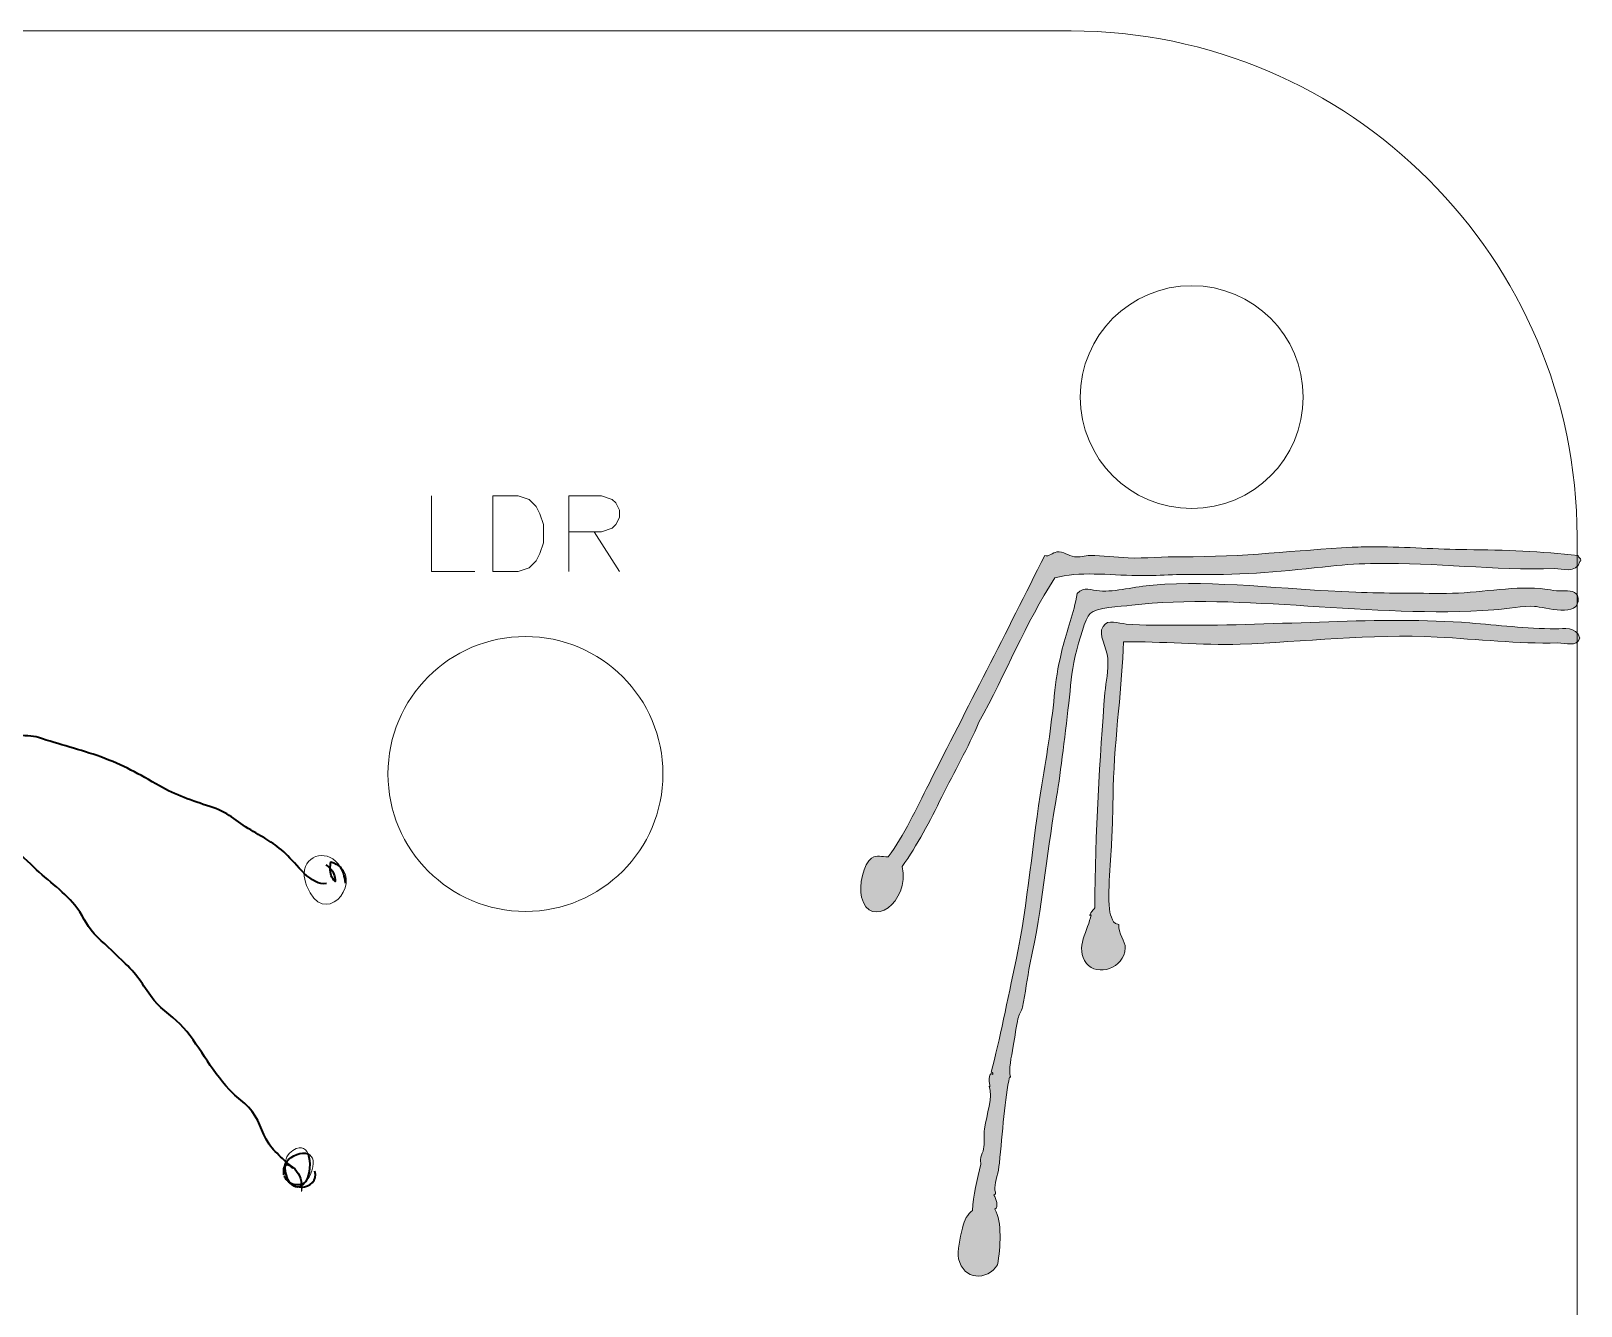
# Model space of a CAD drawing. Header units: inches. Extents: x 7 to 387, y -180 to -7.
# Drawn here: x 211.83 to 253.54, y -41.76 to -7.43 of the extents above; entities that cross this region are included whole.
import ezdxf

# ---------------------------------------------------------------- set-up
doc = ezdxf.new("R2010")
doc.units = ezdxf.units.IN
doc.header["$MEASUREMENT"] = 0
doc.layers.add('Layer 1', color=7, linetype='Continuous')

# ---------------------------------------------------------------- blocks, each defined once
blk = doc.blocks.new('block 43')
at = {"layer": 'Layer 1', "color": 7, "lineweight": 35, "true_color": 0xffffff}
for points, knots in [([(206.653, -7.434), (206.565, -8.503), (206.381, -9.568), (206.205, -10.612), (206.067, -11.417), (205.898, -12.214), (205.757, -13.018), (205.641, -13.681), (205.676, -14.38), (205.683, -15.054), (205.686, -15.809), (205.796, -16.567), (205.792, -17.315), (205.789, -18.232), (205.528, -19.107), (205.694, -20.014), (205.972, -21.496), (205.669, -23.012), (205.799, -24.505), (205.852, -25.126), (205.962, -25.761), (206.057, -26.381), (206.106, -26.688), (206.135, -27.034), (206.12, -27.348), (206.089, -27.941), (205.859, -28.061), (205.432, -28.375), (204.946, -28.742), (204.533, -29.253), (204.117, -29.698), (203.7, -30.142), (203.266, -30.333), (202.769, -30.632), (202.123, -31.024), (201.545, -31.451), (200.91, -31.85), (200.705, -31.977), (200.342, -32.082), (200.19, -32.252), (200.187, -32.255), (200.187, -32.255), (200.183, -32.259), (200.155, -32.294), (200.134, -32.333), (200.116, -32.379), (200.021, -32.58), (200.053, -32.848), (200.328, -32.83), (200.37, -32.756), (200.395, -32.689), (200.405, -32.629), (200.335, -32.516), (200.233, -32.421), (200.116, -32.379), (200.088, -32.368), (200.056, -32.361), (200.024, -32.358), (200.12, -32.7), (200.035, -33.102), (199.703, -33.074), (199.305, -33.042), (199.626, -32.439), (199.897, -32.365), (199.94, -32.354), (199.982, -32.35), (200.024, -32.358), (200.014, -32.312), (199.996, -32.266), (199.975, -32.223), (199.852, -31.938), (199.587, -31.751), (199.238, -32.008)], [0, 0, 0, 0, 1, 1, 1, 2, 2, 2, 3, 3, 3, 4, 4, 4, 5, 5, 5, 6, 6, 6, 7, 7, 7, 8, 8, 8, 9, 9, 9, 10, 10, 10, 11, 11, 11, 12, 12, 12, 13, 13, 13, 14, 14, 14, 15, 15, 15, 16, 16, 16, 17, 17, 17, 18, 18, 18, 19, 19, 19, 20, 20, 20, 21, 21, 21, 22, 22, 22, 23, 23, 23, 24, 24, 24, 24]), ([(204.6, -37.117), (204.663, -37.106), (204.723, -37.109), (204.78, -37.124), (204.787, -37.124), (204.794, -37.124), (204.801, -37.127), (204.847, -37.138), (204.886, -37.159), (204.924, -37.184), (204.932, -37.187), (204.935, -37.191), (204.939, -37.194), (205.129, -37.328), (205.238, -37.6), (205.313, -37.829), (205.274, -37.854), (205.228, -37.879), (205.182, -37.896), (205.041, -37.953), (204.879, -37.977), (204.73, -37.953), (204.279, -37.875), (203.954, -37.226), (204.349, -36.88), (204.84, -36.446), (205.097, -36.965), (205.461, -37.176), (205.542, -36.238), (206.085, -35.536), (206.35, -34.64), (206.565, -33.913), (206.812, -33.222), (207.048, -32.509), (207.175, -32.128), (207.189, -31.701), (207.327, -31.324), (207.433, -31.038), (207.623, -30.795), (207.736, -30.502), (207.849, -30.213), (207.902, -29.906), (208.025, -29.62), (208.198, -29.228), (208.435, -29.02), (208.364, -28.572), (208.279, -28.015), (207.951, -27.422), (207.715, -26.928), (207.475, -26.424), (207.44, -25.775), (207.376, -25.21), (207.274, -24.349), (207.066, -23.655), (207.182, -22.762), (207.285, -22.018), (207.055, -21.298), (207.129, -20.529), (207.214, -19.661), (207.179, -18.804), (207.281, -17.932), (207.366, -17.237), (207.179, -16.532), (207.323, -15.844), (207.5, -14.994), (207.426, -14.193), (207.408, -13.346), (207.39, -12.507), (207.771, -11.674), (208.025, -10.895), (208.276, -10.125), (208.163, -9.402), (208.05, -8.623), (207.994, -8.235), (207.976, -7.832), (207.972, -7.434)], [0, 0, 0, 0, 1, 1, 1, 2, 2, 2, 3, 3, 3, 4, 4, 4, 5, 5, 5, 6, 6, 6, 7, 7, 7, 8, 8, 8, 9, 9, 9, 10, 10, 10, 11, 11, 11, 12, 12, 12, 13, 13, 13, 14, 14, 14, 15, 15, 15, 16, 16, 16, 17, 17, 17, 18, 18, 18, 19, 19, 19, 20, 20, 20, 21, 21, 21, 22, 22, 22, 23, 23, 23, 24, 24, 24, 25, 25, 25, 25]), ([(218.884, -38.055), (218.884, -38.055), (218.88, -38.051), (218.877, -38.048), (218.87, -38.041), (218.859, -38.034), (218.845, -38.02), (218.835, -38.009), (218.82, -37.995), (218.803, -37.977), (218.803, -37.977), (218.803, -37.977), (218.799, -37.974), (218.767, -37.946), (218.732, -37.914), (218.7, -37.882), (218.693, -37.879), (218.686, -37.871), (218.683, -37.864), (218.637, -37.826), (218.602, -37.79), (218.595, -37.783), (218.468, -37.66), (218.334, -37.55), (218.238, -37.399), (218.016, -37.046), (217.981, -36.718), (217.688, -36.407), (217.557, -36.273), (217.399, -36.16), (217.268, -36.033), (216.728, -35.518), (216.414, -34.823), (215.938, -34.266), (215.709, -33.998), (215.36, -33.811), (215.144, -33.529), (214.873, -33.18), (214.714, -32.858), (214.375, -32.545), (214.125, -32.308), (213.882, -32.068), (213.628, -31.835), (213.338, -31.564), (213.285, -31.338), (213.067, -31.042), (212.777, -30.643), (212.273, -30.297), (211.913, -29.952), (211.43, -29.497), (210.953, -29.031), (210.47, -28.579), (209.937, -28.082), (209.613, -27.503), (209.585, -26.77), (209.556, -25.937), (209.366, -25.129), (209.25, -24.307), (209.175, -23.782), (209.013, -23.305), (208.988, -22.773), (208.96, -22.173), (208.907, -21.626), (208.837, -21.033), (208.731, -20.183), (208.784, -19.287), (208.763, -18.433), (208.724, -16.913), (208.717, -15.484), (208.96, -13.988), (209.087, -13.209), (209.204, -12.44), (209.348, -11.66), (209.465, -11.032), (209.602, -10.439), (209.535, -9.794), (209.454, -9.014), (209.486, -8.224), (209.528, -7.434)], [0, 0, 0, 0, 1, 1, 1, 2, 2, 2, 3, 3, 3, 4, 4, 4, 5, 5, 5, 6, 6, 6, 7, 7, 7, 8, 8, 8, 9, 9, 9, 10, 10, 10, 11, 11, 11, 12, 12, 12, 13, 13, 13, 14, 14, 14, 15, 15, 15, 16, 16, 16, 17, 17, 17, 18, 18, 18, 19, 19, 19, 20, 20, 20, 21, 21, 21, 22, 22, 22, 23, 23, 23, 24, 24, 24, 25, 25, 25, 26, 26, 26, 26]), ([(219.783, -30.386), (219.586, -30.424), (219.378, -30.287), (219.184, -30.11), (219.184, -30.11), (219.184, -30.107), (219.184, -30.107), (218.997, -29.93), (218.824, -29.715), (218.693, -29.592), (218.358, -29.271), (218.118, -29.172), (217.744, -28.943), (217.356, -28.706), (217.116, -28.456), (216.64, -28.308), (216.182, -28.163), (215.709, -28.001), (215.289, -27.757), (214.749, -27.443), (214.301, -27.193), (213.712, -26.978), (213.155, -26.777), (212.59, -26.643), (212.033, -26.452), (211.719, -26.346), (211.08, -26.484), (210.872, -26.237), (210.675, -26), (210.812, -25.478), (210.774, -25.2), (210.671, -24.476), (210.523, -23.849), (210.502, -23.108), (210.467, -22.007), (210.248, -20.956), (210.276, -19.852), (210.308, -18.61), (210.315, -17.372), (210.34, -16.13), (210.361, -14.874), (210.527, -13.622), (210.587, -12.369), (210.65, -10.93), (210.52, -9.494), (210.597, -8.051), (210.608, -7.847), (210.618, -7.638), (210.625, -7.434)], [0, 0, 0, 0, 1, 1, 1, 2, 2, 2, 3, 3, 3, 4, 4, 4, 5, 5, 5, 6, 6, 6, 7, 7, 7, 8, 8, 8, 9, 9, 9, 10, 10, 10, 11, 11, 11, 12, 12, 12, 13, 13, 13, 14, 14, 14, 15, 15, 15, 16, 16, 16, 16]), ([(219.769, -29.885), (219.812, -29.913), (219.851, -29.945), (219.882, -29.98), (219.974, -30.072), (220.02, -30.181), (220.013, -30.326), (219.914, -30.237), (219.882, -30.11), (219.882, -29.98), (219.882, -29.92), (219.889, -29.86), (219.903, -29.803), (220.006, -29.835), (220.087, -29.881), (220.15, -29.934), (220.221, -30.047), (220.267, -30.191), (220.281, -30.371)], [0, 0, 0, 0, 1, 1, 1, 2, 2, 2, 3, 3, 3, 4, 4, 4, 5, 5, 5, 6, 6, 6, 6]), ([(204.752, -37.176), (204.706, -37.289), (204.752, -37.448), (204.836, -37.589), (204.9, -37.565), (204.97, -37.543), (205.044, -37.533), (205.055, -37.392), (205.02, -37.279), (204.939, -37.194), (204.935, -37.191), (204.932, -37.187), (204.924, -37.184), (204.896, -37.152), (204.865, -37.127), (204.826, -37.106)], [0, 0, 0, 0, 1, 1, 1, 2, 2, 2, 3, 3, 3, 4, 4, 4, 5, 5, 5, 5]), ([(204.752, -37.173), (204.766, -37.155), (204.783, -37.141), (204.801, -37.127), (204.808, -37.12), (204.815, -37.113), (204.826, -37.106)], [0, 0, 0, 0, 1, 1, 1, 2, 2, 2, 2]), ([(218.637, -38.224), (218.623, -38.154), (218.63, -38.073), (218.672, -37.991), (218.683, -37.974), (218.693, -37.953), (218.708, -37.935), (218.739, -37.946), (218.771, -37.96), (218.799, -37.974), (218.803, -37.977), (218.803, -37.977), (218.803, -37.977), (218.993, -38.08), (219.089, -38.267), (219.11, -38.478), (219.113, -38.492), (219.113, -38.51), (219.113, -38.524)], [0, 0, 0, 0, 1, 1, 1, 2, 2, 2, 3, 3, 3, 4, 4, 4, 5, 5, 5, 6, 6, 6, 6]), ([(218.866, -38.506), (218.842, -38.492), (218.82, -38.471), (218.799, -38.443), (218.799, -38.443), (218.799, -38.443), (218.796, -38.439), (218.718, -38.334), (218.672, -38.157), (218.672, -37.991), (218.672, -37.967), (218.672, -37.942), (218.676, -37.917)], [0, 0, 0, 0, 1, 1, 1, 2, 2, 2, 3, 3, 3, 4, 4, 4, 4]), ([(218.676, -37.917), (218.683, -37.907), (218.693, -37.893), (218.7, -37.882), (218.842, -37.699), (219.12, -37.593), (219.286, -37.663)], [0, 0, 0, 0, 1, 1, 1, 2, 2, 2, 2]), ([(218.722, -38.379), (218.708, -38.358), (218.69, -38.341), (218.679, -38.319), (218.665, -38.302), (218.658, -38.281), (218.651, -38.263)], [0, 0, 0, 0, 1, 1, 1, 2, 2, 2, 2]), ([(219.106, -38.51), (219.106, -38.517), (219.106, -38.521), (219.106, -38.528), (219.11, -38.542), (219.11, -38.556), (219.11, -38.566), (219.113, -38.57), (219.113, -38.566), (219.113, -38.566), (219.335, -38.549), (219.547, -38.369), (219.473, -38.129)], [0, 0, 0, 0, 1, 1, 1, 2, 2, 2, 3, 3, 3, 4, 4, 4, 4]), ([(219.219, -38.411), (219.184, -38.443), (219.148, -38.464), (219.11, -38.478), (219.004, -38.517), (218.891, -38.499), (218.799, -38.443), (218.799, -38.443), (218.799, -38.443), (218.796, -38.439), (218.778, -38.429), (218.757, -38.415), (218.743, -38.401)], [0, 0, 0, 0, 1, 1, 1, 2, 2, 2, 3, 3, 3, 4, 4, 4, 4]), ([(219.113, -38.524), (219.11, -38.524), (219.11, -38.528), (219.106, -38.528), (219.046, -38.566), (218.972, -38.57), (218.887, -38.521)], [0, 0, 0, 0, 1, 1, 1, 2, 2, 2, 2])]:
    blk.add_open_spline(points, degree=3, knots=knots, dxfattribs=at)
blk.add_open_spline([(219.286, -37.663), (219.367, -37.871), (219.335, -38.217), (219.219, -38.411)], degree=3, dxfattribs=at)
blk = doc.blocks.new('block 47')
at = {"layer": 'Layer 1', "true_color": 0xffffff}
h = blk.add_hatch(color=7, dxfattribs=at)
h.dxf.hatch_style = 2
edge = h.paths.add_edge_path()
edge.add_spline(control_points=[(235.274, -29.923), (235.488, -30.901), (234.411, -31.64), (234.179, -30.751), (234.101, -30.456), (234.238, -29.844), (234.452, -29.701), (234.608, -29.597), (234.713, -29.671), (234.901, -29.669), (235.332, -29.079), (235.652, -28.381), (235.998, -27.696), (237.015, -25.679), (238.09, -23.603), (239.111, -21.554), (239.228, -21.598), (239.321, -21.473), (239.435, -21.459), (239.625, -21.435), (239.74, -21.562), (239.91, -21.586), (240.047, -21.606), (240.194, -21.557), (240.332, -21.554), (240.671, -21.546), (241.015, -21.605), (241.354, -21.618), (241.827, -21.635), (242.308, -21.581), (242.8, -21.586), (244.449, -21.605), (245.875, -21.407), (247.383, -21.332), (247.599, -21.321), (247.813, -21.317), (248.027, -21.317), (248.849, -21.32), (249.659, -21.39), (250.473, -21.395), (251.481, -21.402), (252.49, -21.443), (253.464, -21.554), (253.47, -21.619), (253.532, -21.617), (253.539, -21.682), (253.543, -21.708), (253.529, -21.712), (253.514, -21.713), (253.418, -22.057), (253.027, -21.898), (252.841, -21.904), (251.175, -21.959), (249.636, -21.741), (248.027, -21.768), (247.627, -21.774), (247.223, -21.796), (246.81, -21.841), (245.627, -21.969), (244.425, -22.095), (243.273, -22.063), (242.758, -22.049), (242.116, -22.105), (241.604, -22.095), (240.815, -22.082), (240.042, -21.973), (239.386, -22.159), (238.592, -23.373), (238.066, -24.735), (237.342, -26.041), (237.046, -26.739), (236.677, -27.378), (236.345, -28.046), (236.02, -28.702), (235.679, -29.359), (235.274, -29.923)], knot_values=[0, 0, 0, 0, 1, 1, 1, 2, 2, 2, 3, 3, 3, 4, 4, 4, 5, 5, 5, 6, 6, 6, 7, 7, 7, 8, 8, 8, 9, 9, 9, 10, 10, 10, 11, 11, 11, 12, 12, 12, 13, 13, 13, 14, 14, 14, 15, 15, 15, 16, 16, 16, 17, 17, 17, 18, 18, 18, 19, 19, 19, 20, 20, 20, 21, 21, 21, 22, 22, 22, 23, 23, 23, 24, 24, 24, 25, 25, 25, 25], degree=3, periodic=1)
h = blk.add_hatch(color=7, dxfattribs=at)
h.dxf.hatch_style = 2
edge = h.paths.add_edge_path()
edge.add_spline(control_points=[(237.84, -40.647), (237.569, -41.094), (236.917, -41.056), (236.794, -40.488), (236.746, -40.268), (236.837, -39.938), (236.894, -39.661), (236.943, -39.43), (237.04, -39.288), (237.168, -39.184), (237.177, -38.79), (237.31, -38.34), (237.392, -37.942), (237.405, -37.883), (237.36, -37.872), (237.392, -37.752), (237.413, -37.676), (237.45, -37.616), (237.467, -37.529), (237.498, -37.374), (237.465, -37.183), (237.492, -36.988), (237.548, -36.601), (237.725, -36.129), (237.617, -35.842), (237.674, -35.923), (237.575, -35.666), (237.642, -35.524), (237.664, -35.476), (237.713, -35.532), (237.717, -35.524), (237.739, -35.471), (237.669, -35.455), (237.667, -35.46), (237.913, -34.576), (238.1, -33.55), (238.339, -32.437), (238.657, -30.956), (238.788, -29.189), (239.036, -27.728), (239.186, -26.85), (239.301, -26.013), (239.386, -25.182), (239.427, -24.788), (239.498, -24.417), (239.585, -24.068), (239.713, -23.552), (239.891, -23.127), (239.984, -22.573), (240.171, -22.366), (240.373, -22.497), (240.581, -22.509), (241.029, -22.535), (241.536, -22.391), (242.026, -22.35), (243.702, -22.212), (245.46, -22.466), (247.483, -22.541), (248.295, -22.57), (249.093, -22.573), (249.925, -22.573), (250.771, -22.573), (251.632, -22.378), (252.442, -22.445), (252.594, -22.459), (252.832, -22.509), (253.04, -22.509), (253.222, -22.509), (253.441, -22.49), (253.464, -22.7), (253.523, -23.246), (252.557, -22.946), (252.292, -22.923), (251.995, -22.896), (251.555, -22.993), (251.196, -23.018), (247.93, -23.254), (244.356, -22.545), (241.453, -22.891), (241.137, -22.929), (240.492, -22.948), (240.332, -23.114), (240.198, -23.254), (240.045, -23.823), (239.934, -24.259), (239.815, -24.734), (239.814, -25.081), (239.759, -25.532), (239.643, -26.496), (239.521, -27.537), (239.411, -28.173), (239.129, -29.804), (239.069, -30.901), (238.714, -32.565), (238.638, -32.915), (238.594, -33.343), (238.513, -33.71), (238.488, -33.824), (238.416, -33.909), (238.389, -34.028), (238.35, -34.209), (238.306, -34.503), (238.265, -34.76), (238.215, -35.068), (238.129, -35.397), (238.19, -35.588), (238.186, -35.623), (238.165, -35.605), (238.165, -35.588), (238.044, -36.13), (237.973, -37.12), (237.89, -37.911), (237.865, -38.165), (237.786, -38.391), (237.766, -38.579), (237.757, -38.662), (237.841, -38.737), (237.741, -38.77), (237.807, -38.868), (237.879, -39.092), (237.766, -39.152), (237.971, -39.484), (237.921, -40.185), (237.84, -40.647)], knot_values=[0, 0, 0, 0, 1, 1, 1, 2, 2, 2, 3, 3, 3, 4, 4, 4, 5, 5, 5, 6, 6, 6, 7, 7, 7, 8, 8, 8, 9, 9, 9, 10, 10, 10, 11, 11, 11, 12, 12, 12, 13, 13, 13, 14, 14, 14, 15, 15, 15, 16, 16, 16, 17, 17, 17, 18, 18, 18, 19, 19, 19, 20, 20, 20, 21, 21, 21, 22, 22, 22, 23, 23, 23, 24, 24, 24, 25, 25, 25, 26, 26, 26, 27, 27, 27, 28, 28, 28, 29, 29, 29, 30, 30, 30, 31, 31, 31, 32, 32, 32, 33, 33, 33, 34, 34, 34, 35, 35, 35, 36, 36, 36, 37, 37, 37, 38, 38, 38, 39, 39, 39, 40, 40, 40, 41, 41, 41, 41], degree=3, periodic=1)
h = blk.add_hatch(color=7, dxfattribs=at)
h.dxf.hatch_style = 2
edge = h.paths.add_edge_path()
edge.add_spline(control_points=[(241.279, -32.119), (241.25, -32.679), (240.525, -32.899), (240.232, -32.533), (239.907, -32.122), (240.294, -31.623), (240.357, -31.228), (240.252, -31.304), (240.422, -31.081), (240.458, -31.037), (240.473, -29.026), (240.592, -26.98), (240.731, -25.246), (240.756, -24.939), (240.832, -24.666), (240.806, -24.323), (240.783, -24.018), (240.535, -23.69), (240.681, -23.464), (240.819, -23.251), (241.079, -23.379), (241.304, -23.4), (241.777, -23.444), (242.271, -23.428), (242.775, -23.432), (245.388, -23.453), (248.181, -23.178), (250.549, -23.368), (251.312, -23.429), (252.049, -23.522), (252.865, -23.527), (253.08, -23.529), (253.406, -23.45), (253.514, -23.782), (253.416, -24.027), (253.143, -23.905), (252.915, -23.909), (251.841, -23.928), (250.766, -23.808), (249.676, -23.75), (247.876, -23.653), (246.053, -23.883), (244.37, -23.941), (243.316, -23.978), (242.256, -23.859), (241.229, -23.877), (241.204, -25.023), (240.992, -26.416), (240.956, -27.791), (240.943, -28.327), (240.936, -28.865), (240.905, -29.382), (240.87, -29.972), (240.776, -31.009), (240.905, -31.292), (240.952, -31.391), (240.952, -31.467), (241.106, -31.483), (241.076, -31.725), (241.288, -31.952), (241.279, -32.119)], knot_values=[0, 0, 0, 0, 1, 1, 1, 2, 2, 2, 3, 3, 3, 4, 4, 4, 5, 5, 5, 6, 6, 6, 7, 7, 7, 8, 8, 8, 9, 9, 9, 10, 10, 10, 11, 11, 11, 12, 12, 12, 13, 13, 13, 14, 14, 14, 15, 15, 15, 16, 16, 16, 17, 17, 17, 18, 18, 18, 19, 19, 19, 20, 20, 20, 20], degree=3, periodic=1)
at = {"layer": 'Layer 1', "lineweight": 0}
for points, knots in [([(235.274, -29.923), (235.488, -30.901), (234.411, -31.64), (234.179, -30.751), (234.101, -30.456), (234.238, -29.844), (234.452, -29.701), (234.608, -29.597), (234.713, -29.671), (234.901, -29.669), (235.332, -29.079), (235.652, -28.381), (235.998, -27.696), (237.015, -25.679), (238.09, -23.603), (239.111, -21.554), (239.228, -21.598), (239.321, -21.473), (239.435, -21.459), (239.625, -21.435), (239.74, -21.562), (239.91, -21.586), (240.047, -21.606), (240.194, -21.557), (240.332, -21.554), (240.671, -21.546), (241.015, -21.605), (241.354, -21.618), (241.827, -21.635), (242.308, -21.581), (242.8, -21.586), (244.449, -21.605), (245.875, -21.407), (247.383, -21.332), (247.599, -21.321), (247.813, -21.317), (248.027, -21.317), (248.849, -21.32), (249.659, -21.39), (250.473, -21.395), (251.481, -21.402), (252.49, -21.443), (253.464, -21.554), (253.47, -21.619), (253.532, -21.617), (253.539, -21.682), (253.543, -21.708), (253.529, -21.712), (253.514, -21.713), (253.418, -22.057), (253.027, -21.898), (252.841, -21.904), (251.175, -21.959), (249.636, -21.741), (248.027, -21.768), (247.627, -21.774), (247.223, -21.796), (246.81, -21.841), (245.627, -21.969), (244.425, -22.095), (243.273, -22.063), (242.758, -22.049), (242.116, -22.105), (241.604, -22.095), (240.815, -22.082), (240.042, -21.973), (239.386, -22.159), (238.592, -23.373), (238.066, -24.735), (237.342, -26.041), (237.046, -26.739), (236.677, -27.378), (236.345, -28.046), (236.02, -28.702), (235.679, -29.359), (235.274, -29.923)], [0, 0, 0, 0, 1, 1, 1, 2, 2, 2, 3, 3, 3, 4, 4, 4, 5, 5, 5, 6, 6, 6, 7, 7, 7, 8, 8, 8, 9, 9, 9, 10, 10, 10, 11, 11, 11, 12, 12, 12, 13, 13, 13, 14, 14, 14, 15, 15, 15, 16, 16, 16, 17, 17, 17, 18, 18, 18, 19, 19, 19, 20, 20, 20, 21, 21, 21, 22, 22, 22, 23, 23, 23, 24, 24, 24, 25, 25, 25, 25]), ([(237.84, -40.647), (237.569, -41.094), (236.917, -41.056), (236.794, -40.488), (236.746, -40.268), (236.837, -39.938), (236.894, -39.661), (236.943, -39.43), (237.04, -39.288), (237.168, -39.184), (237.177, -38.79), (237.31, -38.34), (237.392, -37.942), (237.405, -37.883), (237.36, -37.872), (237.392, -37.752), (237.413, -37.676), (237.45, -37.616), (237.467, -37.529), (237.498, -37.374), (237.465, -37.183), (237.492, -36.988), (237.548, -36.601), (237.725, -36.129), (237.617, -35.842), (237.674, -35.923), (237.575, -35.666), (237.642, -35.524), (237.664, -35.476), (237.713, -35.532), (237.717, -35.524), (237.739, -35.471), (237.669, -35.455), (237.667, -35.46), (237.913, -34.576), (238.1, -33.55), (238.339, -32.437), (238.657, -30.956), (238.788, -29.189), (239.036, -27.728), (239.186, -26.85), (239.301, -26.013), (239.386, -25.182), (239.427, -24.788), (239.498, -24.417), (239.585, -24.068), (239.713, -23.552), (239.891, -23.127), (239.984, -22.573), (240.171, -22.366), (240.373, -22.497), (240.581, -22.509), (241.029, -22.535), (241.536, -22.391), (242.026, -22.35), (243.702, -22.212), (245.46, -22.466), (247.483, -22.541), (248.295, -22.57), (249.093, -22.573), (249.925, -22.573), (250.771, -22.573), (251.632, -22.378), (252.442, -22.445), (252.594, -22.459), (252.832, -22.509), (253.04, -22.509), (253.222, -22.509), (253.441, -22.49), (253.464, -22.7), (253.523, -23.246), (252.557, -22.946), (252.292, -22.923), (251.995, -22.896), (251.555, -22.993), (251.196, -23.018), (247.93, -23.254), (244.356, -22.545), (241.453, -22.891), (241.137, -22.929), (240.492, -22.948), (240.332, -23.114), (240.198, -23.254), (240.045, -23.823), (239.934, -24.259), (239.815, -24.734), (239.814, -25.081), (239.759, -25.532), (239.643, -26.496), (239.521, -27.537), (239.411, -28.173), (239.129, -29.804), (239.069, -30.901), (238.714, -32.565), (238.638, -32.915), (238.594, -33.343), (238.513, -33.71), (238.488, -33.824), (238.416, -33.909), (238.389, -34.028), (238.35, -34.209), (238.306, -34.503), (238.265, -34.76), (238.215, -35.068), (238.129, -35.397), (238.19, -35.588), (238.186, -35.623), (238.165, -35.605), (238.165, -35.588), (238.044, -36.13), (237.973, -37.12), (237.89, -37.911), (237.865, -38.165), (237.786, -38.391), (237.766, -38.579), (237.757, -38.662), (237.841, -38.737), (237.741, -38.77), (237.807, -38.868), (237.879, -39.092), (237.766, -39.152), (237.971, -39.484), (237.921, -40.185), (237.84, -40.647)], [0, 0, 0, 0, 1, 1, 1, 2, 2, 2, 3, 3, 3, 4, 4, 4, 5, 5, 5, 6, 6, 6, 7, 7, 7, 8, 8, 8, 9, 9, 9, 10, 10, 10, 11, 11, 11, 12, 12, 12, 13, 13, 13, 14, 14, 14, 15, 15, 15, 16, 16, 16, 17, 17, 17, 18, 18, 18, 19, 19, 19, 20, 20, 20, 21, 21, 21, 22, 22, 22, 23, 23, 23, 24, 24, 24, 25, 25, 25, 26, 26, 26, 27, 27, 27, 28, 28, 28, 29, 29, 29, 30, 30, 30, 31, 31, 31, 32, 32, 32, 33, 33, 33, 34, 34, 34, 35, 35, 35, 36, 36, 36, 37, 37, 37, 38, 38, 38, 39, 39, 39, 40, 40, 40, 41, 41, 41, 41]), ([(241.279, -32.119), (241.25, -32.679), (240.525, -32.899), (240.232, -32.533), (239.907, -32.122), (240.294, -31.623), (240.357, -31.228), (240.252, -31.304), (240.422, -31.081), (240.458, -31.037), (240.473, -29.026), (240.592, -26.98), (240.731, -25.246), (240.756, -24.939), (240.832, -24.666), (240.806, -24.323), (240.783, -24.018), (240.535, -23.69), (240.681, -23.464), (240.819, -23.251), (241.079, -23.379), (241.304, -23.4), (241.777, -23.444), (242.271, -23.428), (242.775, -23.432), (245.388, -23.453), (248.181, -23.178), (250.549, -23.368), (251.312, -23.429), (252.049, -23.522), (252.865, -23.527), (253.08, -23.529), (253.406, -23.45), (253.514, -23.782), (253.416, -24.027), (253.143, -23.905), (252.915, -23.909), (251.841, -23.928), (250.766, -23.808), (249.676, -23.75), (247.876, -23.653), (246.053, -23.883), (244.37, -23.941), (243.316, -23.978), (242.256, -23.859), (241.229, -23.877), (241.204, -25.023), (240.992, -26.416), (240.956, -27.791), (240.943, -28.327), (240.936, -28.865), (240.905, -29.382), (240.87, -29.972), (240.776, -31.009), (240.905, -31.292), (240.952, -31.391), (240.952, -31.467), (241.106, -31.483), (241.076, -31.725), (241.288, -31.952), (241.279, -32.119)], [0, 0, 0, 0, 1, 1, 1, 2, 2, 2, 3, 3, 3, 4, 4, 4, 5, 5, 5, 6, 6, 6, 7, 7, 7, 8, 8, 8, 9, 9, 9, 10, 10, 10, 11, 11, 11, 12, 12, 12, 13, 13, 13, 14, 14, 14, 15, 15, 15, 16, 16, 16, 17, 17, 17, 18, 18, 18, 19, 19, 19, 20, 20, 20, 20])]:
    blk.add_open_spline(points, degree=3, knots=knots, dxfattribs=at)
blk = doc.blocks.new('block 46')
at = {"layer": 'Layer 1'}
blk.add_blockref('block 47', (0, 0), dxfattribs=at)
blk = doc.blocks.new('block 45')
at = {"layer": 'Layer 1'}
blk.add_blockref('block 46', (0, 0), dxfattribs=at)
blk = doc.blocks.new('block 64')
at = {"layer": 'Layer 1', "color": 5, "lineweight": 9, "true_color": 0x0000ff}
for points in [[(222.609, -19.945), (222.609, -21.987)], [(222.609, -21.987), (223.775, -21.987)]]:
    blk.add_lwpolyline(points, dxfattribs=at)
blk = doc.blocks.new('block 65')
at = {"layer": 'Layer 1', "color": 5, "lineweight": 9, "true_color": 0x0000ff}
for points in [[(224.262, -19.945), (224.262, -21.987)], [(224.262, -19.945), (224.942, -19.945), (225.234, -20.042), (225.429, -20.237), (225.526, -20.431), (225.623, -20.723), (225.623, -21.209), (225.526, -21.501), (225.429, -21.695), (225.234, -21.89), (224.942, -21.987), (224.262, -21.987)]]:
    blk.add_lwpolyline(points, dxfattribs=at)
blk = doc.blocks.new('block 66')
at = {"layer": 'Layer 1', "color": 5, "lineweight": 9, "true_color": 0x0000ff}
for points in [[(226.304, -19.945), (226.304, -21.987)], [(226.304, -19.945), (227.179, -19.945), (227.471, -20.042), (227.568, -20.139), (227.665, -20.334), (227.665, -20.528), (227.568, -20.723), (227.471, -20.82), (227.179, -20.917), (226.304, -20.917)], [(226.985, -20.917), (227.665, -21.987)]]:
    blk.add_lwpolyline(points, dxfattribs=at)
blk = doc.blocks.new('block 63')
at = {"layer": 'Layer 1'}
for name in ['block 64', 'block 65', 'block 66']:
    blk.add_blockref(name, (0, 0), dxfattribs=at)

msp = doc.modelspace()

# ---------------------------------------------------------------- linework, layer by layer
at = {"layer": 'Layer 1', "color": 1, "lineweight": 9, "true_color": 0xff0000}
for points, knots in [([(239.825, -120.234), (239.825, -120.234), (148.374, -120.234), (148.374, -120.234), (140.888, -120.234), (134.762, -114.109), (134.762, -106.622), (134.762, -106.622), (134.762, -21.046), (134.762, -21.046), (134.762, -13.559), (140.888, -7.434), (148.374, -7.434), (148.374, -7.434), (239.825, -7.434), (239.825, -7.434), (247.312, -7.434), (253.437, -13.559), (253.437, -21.046), (253.437, -21.046), (253.437, -106.622), (253.437, -106.622), (253.437, -114.109), (247.312, -120.234), (239.825, -120.234)], [0, 0, 0, 0, 1, 1, 1, 2, 2, 2, 3, 3, 3, 4, 4, 4, 5, 5, 5, 6, 6, 6, 7, 7, 7, 8, 8, 8, 8]), ([(246.068, -17.29), (246.068, -18.947), (244.724, -20.29), (243.068, -20.29), (241.411, -20.29), (240.068, -18.947), (240.068, -17.29), (240.068, -15.633), (241.411, -14.29), (243.068, -14.29), (244.724, -14.29), (246.068, -15.633), (246.068, -17.29)], [0, 0, 0, 0, 1, 1, 1, 2, 2, 2, 3, 3, 3, 4, 4, 4, 4]), ([(221.437, -27.434), (221.437, -29.477), (223.094, -31.134), (225.137, -31.134), (227.18, -31.134), (228.837, -29.477), (228.837, -27.434), (228.837, -25.39), (227.18, -23.734), (225.137, -23.734), (223.094, -23.734), (221.437, -25.39), (221.437, -27.434), (221.437, -27.434), (221.437, -27.434), (221.437, -27.434)], [0, 0, 0, 0, 1, 1, 1, 2, 2, 2, 3, 3, 3, 4, 4, 4, 5, 5, 5, 5])]:
    msp.add_open_spline(points, degree=3, knots=knots, dxfattribs=at)
at = {"layer": 'Layer 1', "lineweight": 0}
for points, knots in [([(219.247, -30.435), (219.201, -30.315), (219.18, -30.206), (219.184, -30.11), (219.198, -29.574), (219.865, -29.447), (220.15, -29.934), (220.715, -30.414), (219.709, -31.627), (219.247, -30.435)], [0, 0, 0, 0, 1, 1, 1, 2, 2, 2, 3, 3, 3, 3]), ([(219.339, -38.238), (219.307, -38.312), (219.265, -38.372), (219.219, -38.411), (219.187, -38.461), (219.152, -38.499), (219.113, -38.524), (219.117, -38.538), (219.117, -38.552), (219.113, -38.566), (219.117, -38.602), (219.117, -38.637), (219.113, -38.672), (219.113, -38.637), (219.113, -38.602), (219.11, -38.566), (219.032, -38.573), (218.954, -38.559), (218.887, -38.521), (218.884, -38.521), (218.88, -38.517), (218.88, -38.517), (218.877, -38.513), (218.877, -38.513), (218.873, -38.513), (218.87, -38.513), (218.87, -38.51), (218.87, -38.51), (218.87, -38.51), (218.866, -38.51), (218.866, -38.506), (218.827, -38.485), (218.785, -38.45), (218.743, -38.401), (218.743, -38.401), (218.722, -38.379), (218.722, -38.379), (218.708, -38.358), (218.69, -38.341), (218.679, -38.319), (218.665, -38.302), (218.658, -38.281), (218.651, -38.263), (218.644, -38.252), (218.64, -38.238), (218.637, -38.224), (218.595, -38.111), (218.619, -38.005), (218.676, -37.917), (218.676, -37.896), (218.679, -37.879), (218.683, -37.864), (218.697, -37.773), (218.729, -37.695), (218.785, -37.646), (219.053, -37.406), (219.216, -37.48), (219.286, -37.663), (219.424, -37.72), (219.487, -37.893), (219.339, -38.238)], [0, 0, 0, 0, 1, 1, 1, 2, 2, 2, 3, 3, 3, 4, 4, 4, 5, 5, 5, 6, 6, 6, 7, 7, 7, 8, 8, 8, 9, 9, 9, 10, 10, 10, 11, 11, 11, 12, 12, 12, 13, 13, 13, 14, 14, 14, 15, 15, 15, 16, 16, 16, 17, 17, 17, 18, 18, 18, 19, 19, 19, 20, 20, 20, 20])]:
    msp.add_open_spline(points, degree=3, knots=knots, dxfattribs=at)

# ---------------------------------------------------------------- block references
at = {"layer": 'Layer 1'}
for name in ['block 43', 'block 63', 'block 45']:
    msp.add_blockref(name, (0, 0), dxfattribs=at)

doc.saveas('drawing.dxf')
